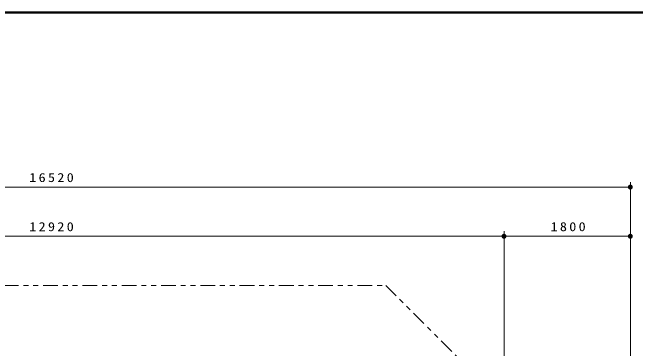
# Model space of a CAD drawing. Units: millimetres on the paper. Extents: x -385 to 0, y -594 to 267.
# Drawn here: x -262.4 to -135.6, y 198.6 to 267 of the extents above; entities that cross this region are included whole.
import ezdxf

# ---------------------------------------------------------------- set-up
doc = ezdxf.new("R2010")
doc.units = ezdxf.units.MM
doc.linetypes.add('USER3', pattern=[8, 3, -1, 1, -1, 1, -1])
doc.layers.add('LY_1', color=140, linetype='Continuous', lineweight=50)
doc.styles.add('ＭＳ ゴシック', font='')
doc.styles.get('ＭＳ ゴシック').set_extended_font_data('MS Gothic')

# ---------------------------------------------------------------- blocks, each defined once
blk = doc.blocks.new('filled_dot')
at = {"color": 0, "linetype": 'Continuous', "lineweight": -2, "const_width": 1.25}
blk.add_lwpolyline([(-0.625, 0, 1), (0.625, 0, 1)], format="xyb", close=True, dxfattribs=at)

msp = doc.modelspace()

# ---------------------------------------------------------------- linework, layer by layer
at = {"layer": 'LY_1', "color": 7}
msp.add_line((0, 267), (-385, 267), dxfattribs=at)
at = {"layer": 'LY_1', "color": 7, "lineweight": 13}
for p, q in [((-136.618, 162.667), (-136.618, 232.459)), ((-372.622, 231.459), (-136.618, 231.459)), ((-162.332, 151.837), (-162.332, 222.459)), ((-162.332, 151.837), (-162.332, 222.459)), ((-136.618, 162.667), (-136.618, 222.459)), ((-346.907, 221.459), (-162.332, 221.459)), ((-162.332, 221.459), (-136.618, 221.459))]:
    msp.add_line(p, q, dxfattribs=at)
at = {"layer": 'LY_1', "color": 7, "linetype": 'USER3', "lineweight": 13}
for p, q in [((-272.145, 211.459), (-186.41, 211.459)), ((-186.41, 211.459), (-136.618, 161.667))]:
    msp.add_line(p, q, dxfattribs=at)

# ---------------------------------------------------------------- block references
at = {"layer": 'LY_1', "color": 7, "lineweight": 13, "xscale": 0.4, "yscale": 0.4, "rotation": 180}
for p in [(-136.618, 231.459), (-162.332, 221.459), (-136.618, 221.459)]:
    msp.add_blockref('filled_dot', p, dxfattribs=at)
at = {"layer": 'LY_1', "color": 7, "lineweight": 13, "xscale": 0.4, "yscale": 0.4}
msp.add_blockref('filled_dot', (-162.332, 221.459), dxfattribs=at)

# ---------------------------------------------------------------- texts
at = {"layer": 'LY_1', "color": 7, "char_height": 1.833, "attachment_point": 8, "style": 'ＭＳ ゴシック'}
for s, insert in [('\\T1.33;\\W1.15;16520', (-254.208, 232.459)), ('\\T1.33;\\W1.15;12920', (-254.208, 222.459)), ('\\T1.33;\\W1.15;1800', (-149.054, 222.459))]:
    msp.add_mtext(s, dxfattribs=dict(at, insert=insert))

doc.saveas('drawing.dxf')
